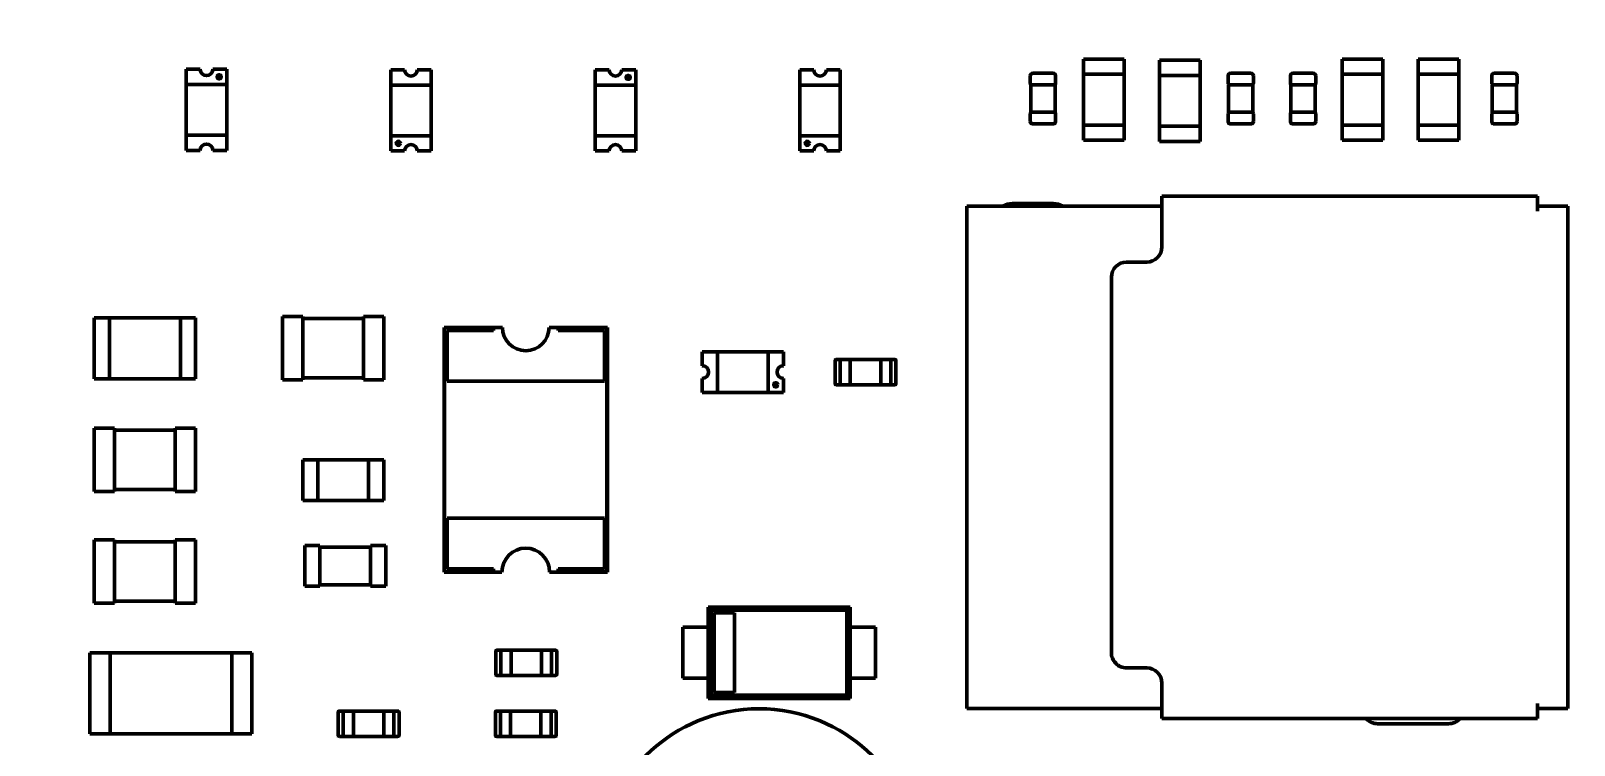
# Model space of a CAD drawing. Header units: millimetres. Extents: x 22 to 202, y 169 to 282.
# Drawn here: x 144.09 to 174.52, y 223.66 to 237.74 of the extents above; entities that cross this region are included whole.
import ezdxf

# ---------------------------------------------------------------- set-up
doc = ezdxf.new("R2010")
doc.units = ezdxf.units.MM
doc.header["$LTSCALE"] = 0.75
doc.layers.add('FD_Dimensions', color=7, linetype='Continuous', lineweight=25)
doc.layers.add('Visible', color=7, linetype='Continuous', lineweight=50)
doc.styles.get("Standard").update_dxf_attribs({"font": 'arial.ttf'})
doc.dimstyles.new('Dim-ISO-25', dxfattribs={"dimtxt": 2.5, "dimasz": 2.5, "dimexe": 1.5, "dimexo": 0, "dimgap": 1, "dimtad": 1, "dimzin": 4, "dimdsep": 46, "dimtxsty": 'Standard', "dimblk": 'OPEN90', "dimcen": 0, "dimazin": 1, "dimtp": 0.1, "dimtm": 0.1, "dimtfac": 0.72, "dimtmove": 0, "dimatfit": 3, "dimfxl": 1, "dimtzin": 4, "dimarcsym": 0})

# ---------------------------------------------------------------- blocks, each defined once
blk = doc.blocks.new('_Open90')
at = {"color": 0, "linetype": 'ByBlock', "lineweight": -2}
for p, q in [((-0.5, 0.5), (0, 0)), ((0, 0), (-1, 0)), ((0, 0), (-0.5, -0.5))]:
    blk.add_line(p, q, dxfattribs=at)
blk = doc.blocks.new('*D26')
at = {"layer": 'Defpoints', "color": 0, "transparency": 16777216}
for p in [(170.550528, 263.135658), (192.083851, 263.135658), (170.532774, 191.385202)]:
    blk.add_point(p, dxfattribs=at)
at = {"layer": 'FD_Dimensions', "color": 0, "lineweight": -2, "transparency": 16777216}
for p, q in [((170.550528, 263.135658), (193.583851, 263.135658)), ((192.083851, 193.885202), (192.083851, 260.635658)), ((170.532774, 191.385202), (193.583851, 191.385202))]:
    blk.add_line(p, q, dxfattribs=at)
at = {"layer": 'FD_Dimensions', "color": 0, "lineweight": -2, "transparency": 16777216, "xscale": 2.5, "yscale": 2.5, "zscale": 2.5}
for p, rotation in [((192.083851, 263.135658), 90), ((192.083851, 191.385202), 270)]:
    blk.add_blockref('_Open90', p, dxfattribs=dict(at, rotation=rotation))
at = {"layer": 'FD_Dimensions', "color": 0, "transparency": 16777216, "insert": (189.806584, 227.099634), "char_height": 2.5, "attachment_point": 5, "rotation": 90}
blk.add_mtext('71.75mm', dxfattribs=at)
blk = doc.blocks.new('*D28')
at = {"layer": 'Defpoints', "color": 0, "transparency": 16777216}
for p in [(170.550528, 263.135658), (200.052214, 263.135658), (124.449775, 178.627866)]:
    blk.add_point(p, dxfattribs=at)
at = {"layer": 'FD_Dimensions', "color": 0, "lineweight": -2, "transparency": 16777216}
for p, q in [((170.550528, 263.135658), (201.552214, 263.135658)), ((200.052214, 181.127866), (200.052214, 260.635658)), ((124.449775, 178.627866), (201.552214, 178.627866))]:
    blk.add_line(p, q, dxfattribs=at)
at = {"layer": 'FD_Dimensions', "color": 0, "lineweight": -2, "transparency": 16777216, "xscale": 2.5, "yscale": 2.5, "zscale": 2.5}
for p, rotation in [((200.052214, 263.135658), 90), ((200.052214, 178.627866), 270)]:
    blk.add_blockref('_Open90', p, dxfattribs=dict(at, rotation=rotation))
at = {"layer": 'FD_Dimensions', "color": 0, "transparency": 16777216, "insert": (197.774947, 227.099634), "char_height": 2.5, "attachment_point": 5, "rotation": 90}
blk.add_mtext('84.51mm', dxfattribs=at)
blk = doc.blocks.new('*D36')
at = {"layer": 'Defpoints', "color": 0, "transparency": 16777216}
for p in [(166.147327, 263.135658), (183.281843, 263.135658), (161.449472, 259.28528)]:
    blk.add_point(p, dxfattribs=at)
at = {"layer": 'FD_Dimensions', "color": 0, "lineweight": -2, "transparency": 16777216}
for p, q in [((183.281843, 265.635658), (183.281843, 268.135658)), ((166.147327, 263.135658), (184.781843, 263.135658)), ((183.281843, 263.135658), (183.281843, 259.28528)), ((161.449472, 259.28528), (184.781843, 259.28528)), ((183.281843, 256.78528), (183.281843, 235.202253))]:
    blk.add_line(p, q, dxfattribs=at)
at = {"layer": 'FD_Dimensions', "color": 0, "lineweight": -2, "transparency": 16777216, "xscale": 2.5, "yscale": 2.5, "zscale": 2.5}
for p, rotation in [((183.281843, 263.135658), 270), ((183.281843, 259.28528), 90)]:
    blk.add_blockref('_Open90', p, dxfattribs=dict(at, rotation=rotation))
at = {"layer": 'FD_Dimensions', "color": 0, "transparency": 16777216, "insert": (181.003724, 242.320181), "char_height": 2.5, "attachment_point": 5, "rotation": 90}
blk.add_mtext('3.85mm', dxfattribs=at)

msp = doc.modelspace()

# ---------------------------------------------------------------- linework, layer by layer
at = {"layer": 'Visible'}
for p, q in [((164.849, 237.14), (164.849, 237.185)), ((165.649, 237.185), (164.849, 237.185)), ((164.849, 236.93), (164.849, 237.14)), ((165.649, 237.14), (165.649, 237.185)), ((165.649, 236.93), (165.649, 237.14)), ((166.349, 237.115), (166.349, 237.16)), ((167.149, 237.16), (166.349, 237.16)), ((166.349, 236.905), (166.349, 237.115)), ((167.149, 237.115), (167.149, 237.16)), ((167.149, 236.905), (167.149, 237.115)), ((169.949, 237.14), (169.949, 237.185)), ((170.749, 237.185), (169.949, 237.185)), ((169.949, 236.93), (169.949, 237.14)), ((170.749, 237.14), (170.749, 237.185)), ((170.749, 236.93), (170.749, 237.14)), ((171.449, 237.14), (171.449, 237.185)), ((172.249, 237.185), (171.449, 237.185)), ((171.449, 236.93), (171.449, 237.14)), ((172.249, 237.14), (172.249, 237.185)), ((172.249, 236.93), (172.249, 237.14)), ((147.152, 236.985), (147.152, 236.685)), ((147.427, 236.985), (147.152, 236.985)), ((147.952, 236.985), (147.677, 236.985)), ((147.952, 236.685), (147.952, 236.985)), ((151.46, 236.973), (151.185, 236.973)), ((151.185, 236.973), (151.185, 236.673)), ((151.985, 236.973), (151.71, 236.973)), ((151.985, 236.673), (151.985, 236.973)), ((155.218, 236.973), (155.218, 236.673)), ((155.493, 236.973), (155.218, 236.973)), ((156.018, 236.973), (155.743, 236.973)), ((156.018, 236.673), (156.018, 236.973)), ((159.527, 236.973), (159.252, 236.973)), ((159.252, 236.973), (159.252, 236.673)), ((160.052, 236.973), (159.777, 236.973)), ((160.052, 236.673), (160.052, 236.973)), ((163.799, 236.712), (163.799, 236.855)), ((164.249, 236.905), (163.849, 236.905)), ((164.299, 236.712), (164.299, 236.855)), ((164.849, 236.93), (164.849, 236.885)), ((164.849, 235.885), (164.849, 236.885)), ((165.649, 236.885), (164.849, 236.885)), ((165.649, 236.93), (165.649, 236.885)), ((165.649, 235.885), (165.649, 236.885)), ((166.349, 236.905), (166.349, 236.86)), ((166.349, 235.86), (166.349, 236.86)), ((167.149, 236.86), (166.349, 236.86)), ((167.149, 236.905), (167.149, 236.86)), ((167.149, 235.86), (167.149, 236.86)), ((167.699, 236.855), (167.699, 236.712)), ((167.749, 236.905), (168.149, 236.905)), ((168.199, 236.855), (168.199, 236.712)), ((168.928, 236.712), (168.928, 236.855)), ((169.378, 236.905), (168.978, 236.905)), ((169.428, 236.712), (169.428, 236.855)), ((169.949, 236.93), (169.949, 236.885)), ((169.949, 235.885), (169.949, 236.885)), ((170.749, 236.885), (169.949, 236.885)), ((170.749, 236.93), (170.749, 236.885)), ((170.749, 235.885), (170.749, 236.885)), ((171.449, 236.93), (171.449, 236.885)), ((171.449, 235.885), (171.449, 236.885)), ((172.249, 236.885), (171.449, 236.885)), ((172.249, 236.93), (172.249, 236.885)), ((172.249, 235.885), (172.249, 236.885)), ((172.899, 236.855), (172.899, 236.712)), ((172.949, 236.905), (173.349, 236.905)), ((173.399, 236.855), (173.399, 236.712)), ((147.952, 236.685), (147.152, 236.685)), ((147.152, 236.685), (147.152, 235.685)), ((147.952, 235.685), (147.952, 236.685)), ((151.985, 236.673), (151.185, 236.673)), ((151.185, 236.673), (151.185, 235.673)), ((151.985, 235.673), (151.985, 236.673)), ((156.018, 236.673), (155.218, 236.673)), ((155.218, 236.673), (155.218, 235.673)), ((156.018, 235.673), (156.018, 236.673)), ((160.052, 236.673), (159.252, 236.673)), ((159.252, 236.673), (159.252, 235.673)), ((160.052, 235.673), (160.052, 236.673)), ((163.809, 236.135), (163.809, 236.675)), ((163.809, 236.675), (163.849, 236.675)), ((164.249, 236.675), (163.849, 236.675)), ((164.249, 236.675), (164.289, 236.675)), ((164.289, 236.135), (164.289, 236.675)), ((167.749, 236.675), (167.709, 236.675)), ((167.709, 236.675), (167.709, 236.135)), ((167.749, 236.675), (168.149, 236.675)), ((168.189, 236.675), (168.149, 236.675)), ((168.189, 236.675), (168.189, 236.135)), ((168.938, 236.135), (168.938, 236.675)), ((168.938, 236.675), (168.978, 236.675)), ((169.378, 236.675), (168.978, 236.675)), ((169.378, 236.675), (169.418, 236.675)), ((169.418, 236.135), (169.418, 236.675)), ((172.949, 236.675), (172.909, 236.675)), ((172.909, 236.675), (172.909, 236.135)), ((172.949, 236.675), (173.349, 236.675)), ((173.389, 236.675), (173.349, 236.675)), ((173.389, 236.675), (173.389, 236.135)), ((163.799, 235.955), (163.799, 236.099)), ((163.809, 236.135), (163.849, 236.135)), ((164.249, 236.135), (163.849, 236.135)), ((164.249, 235.905), (163.849, 235.905)), ((164.249, 236.135), (164.289, 236.135)), ((164.299, 235.955), (164.299, 236.099)), ((164.849, 235.84), (164.849, 235.885)), ((165.649, 235.885), (164.849, 235.885)), ((165.649, 235.84), (165.649, 235.885)), ((167.699, 236.099), (167.699, 235.955)), ((167.749, 236.135), (167.709, 236.135)), ((167.749, 236.135), (168.149, 236.135)), ((167.749, 235.905), (168.149, 235.905)), ((168.189, 236.135), (168.149, 236.135)), ((168.199, 236.099), (168.199, 235.955)), ((168.928, 235.955), (168.928, 236.099)), ((168.938, 236.135), (168.978, 236.135)), ((169.378, 236.135), (168.978, 236.135)), ((169.378, 235.905), (168.978, 235.905)), ((169.378, 236.135), (169.418, 236.135)), ((169.428, 235.955), (169.428, 236.099)), ((169.949, 235.84), (169.949, 235.885)), ((170.749, 235.885), (169.949, 235.885)), ((170.749, 235.84), (170.749, 235.885)), ((171.449, 235.84), (171.449, 235.885)), ((172.249, 235.885), (171.449, 235.885)), ((172.249, 235.84), (172.249, 235.885)), ((172.899, 236.099), (172.899, 235.955)), ((172.949, 236.135), (172.909, 236.135)), ((172.949, 236.135), (173.349, 236.135)), ((172.949, 235.905), (173.349, 235.905)), ((173.389, 236.135), (173.349, 236.135)), ((173.399, 236.099), (173.399, 235.955)), ((147.152, 235.685), (147.952, 235.685)), ((147.152, 235.685), (147.152, 235.385)), ((147.952, 235.385), (147.952, 235.685)), ((151.185, 235.673), (151.985, 235.673)), ((151.185, 235.673), (151.185, 235.373)), ((151.985, 235.373), (151.985, 235.673)), ((155.218, 235.673), (156.018, 235.673)), ((155.218, 235.673), (155.218, 235.373)), ((156.018, 235.373), (156.018, 235.673)), ((159.252, 235.673), (160.052, 235.673)), ((159.252, 235.673), (159.252, 235.373)), ((160.052, 235.373), (160.052, 235.673)), ((164.849, 235.63), (164.849, 235.84)), ((164.849, 235.63), (164.849, 235.585)), ((165.649, 235.585), (164.849, 235.585)), ((165.649, 235.63), (165.649, 235.84)), ((165.649, 235.63), (165.649, 235.585)), ((166.349, 235.815), (166.349, 235.86)), ((167.149, 235.86), (166.349, 235.86)), ((166.349, 235.605), (166.349, 235.815)), ((166.349, 235.605), (166.349, 235.56)), ((167.149, 235.815), (167.149, 235.86)), ((167.149, 235.605), (167.149, 235.815)), ((167.149, 235.605), (167.149, 235.56)), ((169.949, 235.63), (169.949, 235.84)), ((169.949, 235.63), (169.949, 235.585)), ((170.749, 235.585), (169.949, 235.585)), ((170.749, 235.63), (170.749, 235.84)), ((170.749, 235.63), (170.749, 235.585)), ((171.449, 235.63), (171.449, 235.84)), ((171.449, 235.63), (171.449, 235.585)), ((172.249, 235.585), (171.449, 235.585)), ((172.249, 235.63), (172.249, 235.84)), ((172.249, 235.63), (172.249, 235.585)), ((147.152, 235.385), (147.427, 235.385)), ((147.677, 235.385), (147.952, 235.385)), ((151.185, 235.373), (151.46, 235.373)), ((151.71, 235.373), (151.985, 235.373)), ((155.218, 235.373), (155.493, 235.373)), ((155.743, 235.373), (156.018, 235.373)), ((159.252, 235.373), (159.527, 235.373)), ((159.777, 235.373), (160.052, 235.373)), ((167.149, 235.56), (166.349, 235.56)), ((166.396, 234.185), (166.396, 234.485)), ((166.396, 234.485), (173.802, 234.485)), ((173.802, 234.485), (173.802, 234.285)), ((162.55, 234.285), (166.396, 234.285)), ((162.55, 233.985), (162.55, 234.285)), ((164.25, 234.335), (163.45, 234.335)), ((166.396, 233.483), (166.396, 234.185)), ((173.802, 234.285), (174.4, 234.285)), ((173.802, 234.285), (173.802, 234.185)), ((174.4, 224.385), (174.4, 234.285)), ((162.55, 233.985), (162.55, 224.685)), ((166.096, 233.183), (165.697, 233.183)), ((165.398, 232.884), (165.398, 225.49)), ((145.382, 232.085), (145.337, 232.085)), ((145.337, 232.085), (145.337, 230.885)), ((145.592, 232.085), (145.382, 232.085)), ((145.592, 232.085), (145.637, 232.085)), ((147.037, 232.085), (145.637, 232.085)), ((145.637, 232.085), (145.637, 230.885)), ((147.082, 232.085), (147.037, 232.085)), ((147.037, 232.085), (147.037, 230.885)), ((147.292, 232.085), (147.082, 232.085)), ((147.292, 232.085), (147.337, 232.085)), ((147.337, 232.085), (147.337, 230.885)), ((149.449, 232.11), (149.049, 232.11)), ((149.049, 232.07), (149.049, 232.11)), ((149.049, 232.07), (149.049, 230.9)), ((149.449, 232.07), (149.449, 232.11)), ((150.649, 232.07), (149.449, 232.07)), ((149.449, 232.07), (149.449, 230.9)), ((151.049, 232.11), (150.649, 232.11)), ((150.649, 232.07), (150.649, 232.11)), ((150.649, 232.07), (150.649, 230.9)), ((151.049, 232.07), (151.049, 232.11)), ((151.049, 232.07), (151.049, 230.9)), ((153.089, 231.895), (152.239, 231.895)), ((152.239, 231.895), (152.239, 227.075)), ((153.209, 231.885), (152.249, 231.885)), ((152.249, 231.885), (152.249, 227.085)), ((153.209, 231.835), (152.299, 231.835)), ((152.299, 231.835), (152.299, 230.835)), ((153.209, 231.895), (153.089, 231.895)), ((153.089, 231.885), (153.089, 231.895)), ((153.389, 231.895), (153.209, 231.895)), ((153.209, 231.835), (153.209, 231.895)), ((154.489, 231.895), (154.309, 231.895)), ((154.609, 231.895), (154.489, 231.895)), ((154.489, 231.835), (154.489, 231.895)), ((155.449, 231.885), (154.489, 231.885)), ((155.399, 231.835), (154.489, 231.835)), ((154.609, 231.895), (154.609, 231.885)), ((155.459, 231.895), (154.609, 231.895)), ((155.399, 230.835), (155.399, 231.835)), ((155.449, 227.085), (155.449, 231.885)), ((155.459, 227.075), (155.459, 231.895)), ((157.629, 231.415), (157.329, 231.415)), ((157.329, 231.415), (157.329, 231.14)), ((158.629, 231.415), (157.629, 231.415)), ((157.629, 231.415), (157.629, 230.615)), ((158.629, 230.615), (158.629, 231.415)), ((158.929, 231.415), (158.629, 231.415)), ((158.929, 231.14), (158.929, 231.415)), ((159.949, 231.244), (159.949, 230.786)), ((159.973, 231.264), (160.055, 231.264)), ((160.049, 231.258), (160.049, 230.772)), ((160.069, 231.264), (160.055, 231.264)), ((161.029, 231.265), (160.069, 231.265)), ((160.069, 231.264), (160.069, 231.265)), ((160.069, 231.264), (160.229, 231.264)), ((160.249, 231.245), (160.249, 231.258)), ((160.249, 230.785), (160.249, 231.245)), ((160.849, 231.258), (160.849, 231.245)), ((160.849, 230.785), (160.849, 231.245)), ((160.855, 231.264), (160.869, 231.264)), ((161.029, 231.264), (160.869, 231.264)), ((161.029, 231.265), (161.029, 231.264)), ((161.029, 231.264), (161.043, 231.264)), ((161.126, 231.264), (161.043, 231.264)), ((161.049, 230.772), (161.049, 231.258)), ((161.149, 230.786), (161.149, 231.244)), ((145.382, 230.885), (145.337, 230.885)), ((145.592, 230.885), (145.382, 230.885)), ((145.592, 230.885), (145.637, 230.885)), ((147.037, 230.885), (145.637, 230.885)), ((147.082, 230.885), (147.037, 230.885)), ((147.292, 230.885), (147.082, 230.885)), ((147.292, 230.885), (147.337, 230.885)), ((149.049, 230.9), (149.049, 230.86)), ((149.449, 230.86), (149.049, 230.86)), ((150.649, 230.9), (149.449, 230.9)), ((149.449, 230.9), (149.449, 230.86)), ((150.649, 230.9), (150.649, 230.86)), ((151.049, 230.86), (150.649, 230.86)), ((151.049, 230.9), (151.049, 230.86)), ((152.299, 230.835), (155.399, 230.835)), ((157.329, 230.89), (157.329, 230.615)), ((158.929, 230.615), (158.929, 230.89)), ((160.055, 230.766), (159.973, 230.766)), ((160.055, 230.766), (160.069, 230.766)), ((160.069, 230.765), (160.069, 230.766)), ((160.229, 230.766), (160.069, 230.766)), ((160.069, 230.765), (161.029, 230.765)), ((160.229, 230.766), (160.243, 230.766)), ((160.249, 230.772), (160.249, 230.785)), ((160.849, 230.785), (160.849, 230.772)), ((161.029, 230.766), (160.869, 230.766)), ((161.029, 230.766), (161.043, 230.766)), ((161.029, 230.766), (161.029, 230.765)), ((161.126, 230.766), (161.043, 230.766)), ((157.329, 230.615), (157.629, 230.615)), ((157.629, 230.615), (158.629, 230.615)), ((158.629, 230.615), (158.929, 230.615)), ((145.337, 229.87), (145.337, 229.91)), ((145.337, 229.91), (145.737, 229.91)), ((145.337, 228.7), (145.337, 229.87)), ((145.737, 229.87), (145.737, 229.91)), ((145.737, 228.7), (145.737, 229.87)), ((145.737, 229.87), (146.937, 229.87)), ((146.937, 229.87), (146.937, 229.91)), ((146.937, 229.91), (147.337, 229.91)), ((146.937, 228.7), (146.937, 229.87)), ((147.337, 229.87), (147.337, 229.91)), ((147.337, 228.7), (147.337, 229.87)), ((149.494, 229.285), (149.449, 229.285)), ((149.449, 229.285), (149.449, 228.485)), ((149.704, 229.285), (149.494, 229.285)), ((149.704, 229.285), (149.749, 229.285)), ((150.749, 229.285), (149.749, 229.285)), ((149.749, 229.285), (149.749, 228.485)), ((150.794, 229.285), (150.749, 229.285)), ((150.749, 229.285), (150.749, 228.485)), ((151.004, 229.285), (150.794, 229.285)), ((151.004, 229.285), (151.049, 229.285)), ((151.049, 229.285), (151.049, 228.485)), ((145.337, 228.7), (145.337, 228.66)), ((145.337, 228.66), (145.737, 228.66)), ((145.737, 228.7), (145.737, 228.66)), ((145.737, 228.7), (146.937, 228.7)), ((146.937, 228.7), (146.937, 228.66)), ((146.937, 228.66), (147.337, 228.66)), ((147.337, 228.7), (147.337, 228.66)), ((149.494, 228.485), (149.449, 228.485)), ((149.704, 228.485), (149.494, 228.485)), ((149.704, 228.485), (149.749, 228.485)), ((150.749, 228.485), (149.749, 228.485)), ((150.794, 228.485), (150.749, 228.485)), ((151.004, 228.485), (150.794, 228.485)), ((151.004, 228.485), (151.049, 228.485)), ((155.399, 228.135), (152.299, 228.135)), ((152.299, 228.135), (152.299, 227.135)), ((155.399, 227.135), (155.399, 228.135)), ((145.337, 227.67), (145.337, 227.71)), ((145.337, 227.71), (145.737, 227.71)), ((145.337, 226.5), (145.337, 227.67)), ((145.737, 227.67), (145.737, 227.71)), ((145.737, 226.5), (145.737, 227.67)), ((145.737, 227.67), (146.937, 227.67)), ((146.937, 227.67), (146.937, 227.71)), ((146.937, 227.71), (147.337, 227.71)), ((146.937, 226.5), (146.937, 227.67)), ((147.337, 227.67), (147.337, 227.71)), ((147.337, 226.5), (147.337, 227.67)), ((149.789, 227.595), (149.489, 227.595)), ((149.489, 227.565), (149.489, 227.595)), ((149.489, 227.565), (149.489, 226.825)), ((149.789, 227.565), (149.789, 227.595)), ((150.789, 227.565), (149.789, 227.565)), ((149.789, 227.565), (149.789, 226.825)), ((151.089, 227.595), (150.789, 227.595)), ((150.789, 227.565), (150.789, 227.595)), ((150.789, 227.565), (150.789, 226.825)), ((151.089, 227.565), (151.089, 227.595)), ((151.089, 227.565), (151.089, 226.825)), ((152.239, 227.075), (153.089, 227.075)), ((152.249, 227.085), (153.209, 227.085)), ((152.299, 227.135), (153.209, 227.135)), ((153.089, 227.075), (153.089, 227.085)), ((153.089, 227.075), (153.209, 227.075)), ((153.209, 227.135), (153.209, 227.075)), ((153.379, 227.075), (153.209, 227.075)), ((154.489, 227.075), (154.319, 227.075)), ((154.489, 227.135), (154.489, 227.075)), ((154.489, 227.135), (155.399, 227.135)), ((154.489, 227.085), (155.449, 227.085)), ((154.489, 227.075), (154.609, 227.075)), ((154.609, 227.085), (154.609, 227.075)), ((154.609, 227.075), (155.459, 227.075)), ((149.489, 226.825), (149.489, 226.795)), ((149.789, 226.795), (149.489, 226.795)), ((150.789, 226.825), (149.789, 226.825)), ((149.789, 226.825), (149.789, 226.795)), ((150.789, 226.825), (150.789, 226.795)), ((151.089, 226.795), (150.789, 226.795)), ((151.089, 226.825), (151.089, 226.795)), ((145.337, 226.5), (145.337, 226.46)), ((145.337, 226.46), (145.737, 226.46)), ((145.737, 226.5), (145.737, 226.46)), ((145.737, 226.5), (146.937, 226.5)), ((146.937, 226.5), (146.937, 226.46)), ((146.937, 226.46), (147.337, 226.46)), ((147.337, 226.5), (147.337, 226.46)), ((160.249, 226.385), (157.449, 226.385)), ((157.449, 226.385), (157.449, 225.985)), ((157.449, 226.385), (157.515, 226.32)), ((160.184, 226.32), (157.515, 226.32)), ((157.515, 226.32), (157.515, 224.651)), ((157.565, 226.27), (157.965, 226.27)), ((157.565, 226.27), (157.565, 224.701)), ((157.965, 226.27), (157.965, 224.701)), ((160.249, 226.385), (160.184, 226.32)), ((160.184, 224.651), (160.184, 226.32)), ((160.249, 225.985), (160.249, 226.385)), ((157.449, 225.985), (156.949, 225.985)), ((156.949, 225.985), (156.949, 224.985)), ((157.449, 225.985), (157.449, 224.985)), ((160.249, 225.985), (160.749, 225.985)), ((160.249, 224.985), (160.249, 225.985)), ((160.749, 224.985), (160.749, 225.985)), ((145.249, 223.885), (145.249, 225.485)), ((145.304, 225.485), (145.249, 225.485)), ((145.304, 225.485), (145.594, 225.485)), ((145.594, 225.485), (145.649, 225.485)), ((145.649, 223.885), (145.649, 225.485)), ((145.649, 225.485), (148.049, 225.485)), ((148.104, 225.485), (148.049, 225.485)), ((148.049, 223.885), (148.049, 225.485)), ((148.104, 225.485), (148.394, 225.485)), ((148.394, 225.485), (148.449, 225.485)), ((148.449, 223.885), (148.449, 225.485)), ((153.259, 225.514), (153.259, 225.056)), ((153.283, 225.534), (153.365, 225.534)), ((153.359, 225.528), (153.359, 225.042)), ((153.379, 225.534), (153.365, 225.534)), ((154.339, 225.535), (153.379, 225.535)), ((153.379, 225.534), (153.379, 225.535)), ((153.379, 225.534), (153.539, 225.534)), ((153.559, 225.515), (153.559, 225.528)), ((153.559, 225.055), (153.559, 225.515)), ((154.159, 225.528), (154.159, 225.515)), ((154.159, 225.055), (154.159, 225.515)), ((154.165, 225.534), (154.179, 225.534)), ((154.339, 225.534), (154.179, 225.534)), ((154.339, 225.535), (154.339, 225.534)), ((154.339, 225.534), (154.353, 225.534)), ((154.436, 225.534), (154.353, 225.534)), ((154.359, 225.042), (154.359, 225.528)), ((154.459, 225.056), (154.459, 225.514)), ((153.365, 225.036), (153.283, 225.036)), ((153.365, 225.036), (153.379, 225.036)), ((153.379, 225.035), (153.379, 225.036)), ((153.539, 225.036), (153.379, 225.036)), ((153.379, 225.035), (154.339, 225.035)), ((153.539, 225.036), (153.553, 225.036)), ((153.559, 225.042), (153.559, 225.055)), ((154.159, 225.055), (154.159, 225.042)), ((154.339, 225.036), (154.179, 225.036)), ((154.339, 225.036), (154.353, 225.036)), ((154.339, 225.036), (154.339, 225.035)), ((154.436, 225.036), (154.353, 225.036)), ((157.449, 224.985), (156.949, 224.985)), ((157.449, 224.985), (157.449, 224.585)), ((160.249, 224.985), (160.749, 224.985)), ((160.249, 224.585), (160.249, 224.985)), ((165.697, 225.185), (166.096, 225.185)), ((157.449, 224.585), (157.515, 224.651)), ((157.515, 224.651), (160.184, 224.651)), ((157.565, 224.701), (157.965, 224.701)), ((160.249, 224.585), (160.184, 224.651)), ((162.55, 224.385), (162.55, 224.685)), ((166.396, 224.886), (166.396, 224.485)), ((150.173, 224.334), (150.255, 224.334)), ((150.249, 224.328), (150.249, 223.842)), ((150.269, 224.334), (150.255, 224.334)), ((151.229, 224.335), (150.269, 224.335)), ((150.269, 224.334), (150.269, 224.335)), ((150.269, 224.334), (150.429, 224.334)), ((150.449, 224.315), (150.449, 224.328)), ((151.049, 224.328), (151.049, 224.315)), ((151.069, 224.334), (151.055, 224.334)), ((151.069, 224.334), (151.229, 224.334)), ((151.229, 224.335), (151.229, 224.334)), ((151.243, 224.334), (151.229, 224.334)), ((151.243, 224.334), (151.326, 224.334)), ((151.249, 223.842), (151.249, 224.328)), ((153.273, 224.334), (153.355, 224.334)), ((153.349, 224.328), (153.349, 223.842)), ((153.369, 224.334), (153.355, 224.334)), ((154.329, 224.335), (153.369, 224.335)), ((153.369, 224.334), (153.369, 224.335)), ((153.369, 224.334), (153.529, 224.334)), ((153.549, 224.315), (153.549, 224.328)), ((154.149, 224.328), (154.149, 224.315)), ((154.155, 224.334), (154.169, 224.334)), ((154.329, 224.334), (154.169, 224.334)), ((154.329, 224.335), (154.329, 224.334)), ((154.329, 224.334), (154.343, 224.334)), ((154.426, 224.334), (154.343, 224.334)), ((154.349, 223.842), (154.349, 224.328)), ((157.449, 224.585), (160.249, 224.585)), ((166.396, 224.385), (162.55, 224.385)), ((166.396, 224.185), (166.396, 224.485)), ((173.802, 224.385), (173.802, 224.485)), ((173.802, 224.385), (174.4, 224.385)), ((173.802, 224.385), (173.802, 224.185)), ((150.149, 224.314), (150.149, 223.856)), ((150.449, 224.315), (150.449, 223.855)), ((151.049, 224.315), (151.049, 223.855)), ((151.349, 223.856), (151.349, 224.314)), ((153.249, 224.314), (153.249, 223.856)), ((153.549, 223.855), (153.549, 224.315)), ((154.149, 223.855), (154.149, 224.315)), ((154.449, 223.856), (154.449, 224.314)), ((173.802, 224.185), (166.396, 224.185)), ((170.65, 224.085), (172.05, 224.085)), ((145.304, 223.885), (145.249, 223.885)), ((145.304, 223.885), (145.594, 223.885)), ((145.594, 223.885), (145.649, 223.885)), ((145.649, 223.885), (148.049, 223.885)), ((148.104, 223.885), (148.049, 223.885)), ((148.104, 223.885), (148.394, 223.885)), ((148.394, 223.885), (148.449, 223.885)), ((150.173, 223.836), (150.255, 223.836)), ((150.269, 223.836), (150.255, 223.836)), ((150.269, 223.835), (150.269, 223.836)), ((150.269, 223.836), (150.429, 223.836)), ((150.269, 223.835), (151.229, 223.835)), ((150.443, 223.836), (150.429, 223.836)), ((150.449, 223.842), (150.449, 223.855)), ((151.049, 223.855), (151.049, 223.842)), ((151.229, 223.836), (151.069, 223.836)), ((151.229, 223.836), (151.243, 223.836)), ((151.229, 223.836), (151.229, 223.835)), ((151.326, 223.836), (151.243, 223.836)), ((153.355, 223.836), (153.273, 223.836)), ((153.355, 223.836), (153.369, 223.836)), ((153.369, 223.835), (153.369, 223.836)), ((153.529, 223.836), (153.369, 223.836)), ((153.369, 223.835), (154.329, 223.835)), ((153.529, 223.836), (153.543, 223.836)), ((153.549, 223.842), (153.549, 223.855)), ((154.149, 223.855), (154.149, 223.842)), ((154.329, 223.836), (154.169, 223.836)), ((154.329, 223.836), (154.343, 223.836)), ((154.329, 223.836), (154.329, 223.835)), ((154.426, 223.836), (154.343, 223.836))]:
    msp.add_line(p, q, dxfattribs=at)
for centre in [(147.802, 236.835), (155.868, 236.823), (151.335, 235.523), (159.402, 235.523), (158.779, 230.765)]:
    msp.add_circle(centre, 0.0402, dxfattribs=at)
at = {"layer": 'Visible', "extrusion": (0, 0, -1)}
for centre, radius, start, end in [((-147.552, 236.985), 0.125, 180, 0), ((-151.585, 236.973), 0.125, 180, 0), ((-155.618, 236.973), 0.125, 180, 0), ((-159.652, 236.973), 0.125, 180, 0), ((-163.849, 236.855), 0.05, 0, 90), ((-168.149, 236.855), 0.05, 90, 180), ((-168.978, 236.855), 0.05, 0, 90), ((-173.349, 236.855), 0.05, 90, 180), ((-163.849, 236.712), 0.05, 344.0625, 0), ((-168.149, 236.712), 0.05, 180, 195.9375), ((-168.978, 236.712), 0.05, 344.0625, 0), ((-173.349, 236.712), 0.05, 180, 195.9375), ((-163.849, 236.099), 0.05, 0, 15.9375), ((-163.849, 235.955), 0.05, 270, 0), ((-168.149, 235.955), 0.05, 180, 270), ((-168.149, 236.099), 0.05, 164.0625, 180), ((-168.978, 236.099), 0.05, 0, 15.9375), ((-168.978, 235.955), 0.05, 270, 0), ((-173.349, 235.955), 0.05, 180, 270), ((-173.349, 236.099), 0.05, 164.0625, 180), ((-147.552, 235.385), 0.125, 0, 180), ((-151.585, 235.373), 0.125, 0, 180), ((-155.618, 235.373), 0.125, 0, 180), ((-159.652, 235.373), 0.125, 0, 180), ((-163.45, 233.935), 0.4, 61.045, 90), ((-164.25, 233.935), 0.4, 90, 118.955), ((-165.697, 232.884), 0.299, 360, 89.9913), ((-153.849, 231.895), 0.46, 180, 0), ((-157.329, 231.015), 0.125, 90, 270), ((-158.929, 231.015), 0.125, 270, 90), ((-160.243, 231.258), 0.006, 90.7287, 180), ((-161.043, 231.258), 0.006, 90, 180), ((-160.243, 230.772), 0.006, 180, 270), ((-160.855, 230.772), 0.006, 270.7287, 0), ((-153.849, 227.075), 0.47, 0, 180), ((-153.553, 225.528), 0.006, 90.7287, 180), ((-154.353, 225.528), 0.006, 90, 180), ((-165.697, 225.485), 0.299, 270, 0.9987), ((-153.553, 225.042), 0.006, 180, 270), ((-154.165, 225.042), 0.006, 270.7287, 0), ((-150.443, 224.328), 0.006, 90.7287, 180), ((-151.055, 224.328), 0.006, 360, 90), ((-153.543, 224.328), 0.006, 90.7287, 180), ((-154.343, 224.328), 0.006, 90, 180), ((-158.449, 221.231), 3.15, 67.5, 112.5), ((-158.449, 221.231), 3.15, 112.5, 67.5), ((-170.65, 224.385), 0.3, 270, 318.1897), ((-172.05, 224.385), 0.3, 221.8103, 270), ((-150.255, 223.842), 0.006, 270, 0), ((-151.055, 223.842), 0.006, 270.7287, 0), ((-153.543, 223.842), 0.006, 180, 270), ((-154.155, 223.842), 0.006, 270.7287, 0)]:
    msp.add_arc(centre, radius, start, end, dxfattribs=at)
at = {"layer": 'Visible'}
for centre, radius, start, end in [((164.249, 236.855), 0.05, 0, 90), ((167.749, 236.855), 0.05, 90, 180), ((169.378, 236.855), 0.05, 0, 90), ((172.949, 236.855), 0.05, 90, 180), ((164.249, 236.712), 0.05, 344.0625, 0), ((167.749, 236.712), 0.05, 180, 195.9375), ((169.378, 236.712), 0.05, 344.0625, 0), ((172.949, 236.712), 0.05, 180, 195.9375), ((164.249, 235.955), 0.05, 270, 0), ((164.249, 236.099), 0.05, 0, 15.9375), ((167.749, 236.099), 0.05, 164.0625, 180), ((167.749, 235.955), 0.05, 180, 270), ((169.378, 235.955), 0.05, 270, 0), ((169.378, 236.099), 0.05, 0, 15.9375), ((172.949, 236.099), 0.05, 164.0625, 180), ((172.949, 235.955), 0.05, 180, 270), ((166.096, 233.483), 0.299, 270, 359.9913), ((160.055, 231.258), 0.006, 90, 180), ((160.855, 231.258), 0.006, 90, 180), ((160.055, 230.772), 0.006, 180, 270), ((161.043, 230.772), 0.006, 270, 0), ((153.365, 225.528), 0.006, 90, 180), ((154.165, 225.528), 0.006, 90, 180), ((153.365, 225.042), 0.006, 180, 270), ((154.353, 225.042), 0.006, 270, 0), ((166.096, 224.886), 0.299, 0, 90), ((150.255, 224.328), 0.006, 90, 180), ((151.243, 224.328), 0.006, 0, 90), ((153.355, 224.328), 0.006, 90, 180), ((154.155, 224.328), 0.006, 90, 180), ((150.443, 223.842), 0.006, 270, 360), ((151.243, 223.842), 0.006, 270, 0), ((153.355, 223.842), 0.006, 180, 270), ((154.343, 223.842), 0.006, 270, 0)]:
    msp.add_arc(centre, radius, start, end, dxfattribs=at)
for centre, major_axis, ratio, start_param, end_param in [((159.973, 231.245), (0.0234, 0.0008), 0.843488, 1.527431, 3.112907), ((161.126, 231.245), (-0.0234, 0.0008), 0.843482, 3.170174, 4.755603), ((159.973, 230.786), (-0.0234, 0.0008), 0.843482, 0.028581, 1.614011), ((161.126, 230.786), (0.0234, 0.0008), 0.843489, 4.669021, 6.254498), ((153.283, 225.515), (0.0234, 0.0008), 0.843488, 1.527431, 3.112907), ((154.436, 225.515), (-0.0234, 0.0008), 0.843482, 3.170174, 4.755603), ((153.283, 225.056), (-0.0234, 0.0008), 0.843482, 0.028581, 1.614011), ((154.436, 225.056), (0.0234, 0.0008), 0.843489, 4.669021, 6.254498), ((150.173, 224.315), (0.0234, 0.0008), 0.843489, 1.527429, 3.112906), ((151.326, 224.315), (-0.0234, 0.0008), 0.843482, 3.170174, 4.755603), ((153.273, 224.315), (0.0234, 0.0008), 0.843488, 1.527431, 3.112907), ((154.426, 224.315), (-0.0234, 0.0008), 0.843482, 3.170174, 4.755603), ((150.173, 223.856), (-0.0234, 0.0008), 0.843482, 0.028581, 1.614011), ((151.326, 223.856), (0.0234, 0.0008), 0.843488, 4.669024, 6.254499), ((153.273, 223.856), (-0.0234, 0.0008), 0.843482, 0.028581, 1.614011), ((154.426, 223.856), (0.0234, 0.0008), 0.843489, 4.669021, 6.254498)]:
    msp.add_ellipse(centre, major_axis=major_axis, ratio=ratio, start_param=start_param, end_param=end_param, dxfattribs=at)
for points in [[(163.809, 236.675), (163.806, 236.683), (163.804, 236.69), (163.801, 236.698)], [(164.289, 236.675), (164.293, 236.683), (164.295, 236.69), (164.298, 236.698)], [(167.701, 236.698), (167.704, 236.69), (167.706, 236.683), (167.709, 236.675)], [(168.198, 236.698), (168.195, 236.69), (168.193, 236.683), (168.189, 236.675)], [(168.938, 236.675), (168.934, 236.683), (168.932, 236.69), (168.929, 236.698)], [(169.418, 236.675), (169.421, 236.683), (169.423, 236.69), (169.426, 236.698)], [(172.901, 236.698), (172.904, 236.69), (172.906, 236.683), (172.909, 236.675)], [(173.398, 236.698), (173.395, 236.69), (173.393, 236.683), (173.389, 236.675)], [(163.801, 236.113), (163.804, 236.12), (163.806, 236.128), (163.809, 236.135)], [(164.298, 236.113), (164.295, 236.12), (164.293, 236.128), (164.289, 236.135)], [(167.709, 236.135), (167.706, 236.128), (167.704, 236.12), (167.701, 236.113)], [(168.189, 236.135), (168.193, 236.128), (168.195, 236.12), (168.198, 236.113)], [(168.929, 236.113), (168.932, 236.12), (168.934, 236.128), (168.938, 236.135)], [(169.426, 236.113), (169.423, 236.12), (169.421, 236.128), (169.418, 236.135)], [(172.909, 236.135), (172.906, 236.128), (172.904, 236.12), (172.901, 236.113)], [(173.389, 236.135), (173.393, 236.128), (173.395, 236.12), (173.398, 236.113)], [(161.043, 230.766), (161.043, 230.766), (161.043, 230.766), (161.043, 230.766)], [(154.353, 225.036), (154.353, 225.036), (154.353, 225.036), (154.353, 225.036)], [(150.255, 224.334), (150.255, 224.334), (150.256, 224.334), (150.255, 224.334)], [(154.343, 223.836), (154.343, 223.836), (154.343, 223.836), (154.343, 223.836)]]:
    msp.add_open_spline(points, degree=3, dxfattribs=at)
for points in [[(160.229, 231.264), (160.236, 231.264), (160.241, 231.264), (160.243, 231.264), (160.243, 231.264), (160.244, 231.264), (160.244, 231.264)], [(160.869, 230.766), (160.863, 230.766), (160.858, 230.766), (160.856, 230.766), (160.856, 230.766), (160.855, 230.766), (160.855, 230.766)], [(153.539, 225.534), (153.546, 225.534), (153.551, 225.534), (153.553, 225.534), (153.553, 225.534), (153.554, 225.534), (153.554, 225.534)], [(154.179, 225.036), (154.173, 225.036), (154.168, 225.036), (154.166, 225.036), (154.166, 225.036), (154.165, 225.036), (154.165, 225.036)], [(150.429, 224.334), (150.436, 224.334), (150.441, 224.334), (150.443, 224.334), (150.443, 224.334), (150.444, 224.334), (150.444, 224.334)], [(153.529, 224.334), (153.536, 224.334), (153.541, 224.334), (153.543, 224.334), (153.543, 224.334), (153.544, 224.334), (153.544, 224.334)], [(151.069, 223.836), (151.063, 223.836), (151.058, 223.836), (151.056, 223.836), (151.056, 223.836), (151.055, 223.836), (151.055, 223.836)], [(154.169, 223.836), (154.163, 223.836), (154.158, 223.836), (154.156, 223.836), (154.156, 223.836), (154.155, 223.836), (154.155, 223.836)]]:
    msp.add_open_spline(points, degree=3, knots=[0, 0, 0, 0, 0.420189, 0.420189, 0.420189, 0.5428458, 0.5428458, 0.5428458, 0.5428458], dxfattribs=at)

# ---------------------------------------------------------------- dimensions: what is measured, and where the dimension line sits
at = {"layer": 'FD_Dimensions'}
for base, p1, p2, picture, middle in [((183.282, 263.136), (161.449, 259.285), (166.147, 263.136), '*D36', (183.282, 242.32)), ((200.052, 263.136), (124.45, 178.628), (170.551, 263.136), '*D28', (200.052, 227.1)), ((192.084, 263.136), (170.533, 191.385), (170.551, 263.136), '*D26', (192.084, 227.1))]:
    dim = msp.add_linear_dim(base=base, p1=p1, p2=p2, angle=90, dimstyle='Dim-ISO-25', override={"dimlfac": 1, "dimpost": 'mm'}, dxfattribs=at)
    dim.commit()
    dim.dimension.update_dxf_attribs({"geometry": picture, "text_midpoint": middle, "dimtype": 160})

doc.saveas('drawing.dxf')
